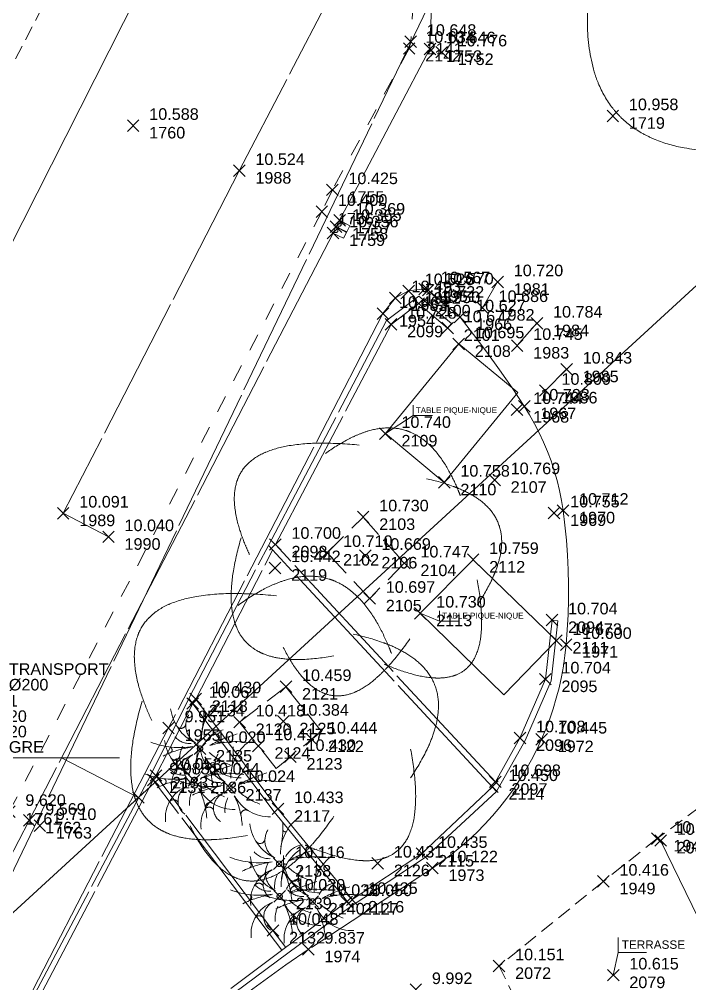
# Model space of a CAD drawing. Header units: metres. Extents: x 1223562 to 1223801, y 7191360 to 7191620.
# Drawn here: x 1223731.14 to 1223742.72, y 7191467.61 to 7191484.28 of the extents above; entities that cross this region are included whole.
import ezdxf

# ---------------------------------------------------------------- set-up
doc = ezdxf.new("R2010")
doc.units = ezdxf.units.M
doc.header["$PDMODE"] = 3
doc.header["$PDSIZE"] = 0.1
for name, pattern in [('LL_0822', [2.5, 2.5, 0]), ('LL_0826', [2.5, 2.5, 0]), ('LL_0829', [0.6, 0.3, -0.3]), ('ML_2577', [2.5, 2.5, 0]), ('NL_0901', [2.5, 2.5, 0]), ('RL_1103', [0.375, 0.25, -0.125]), ('RL_1110', [2.5, 2.5, 0]), ('SL_1146', [2.5, 2.5, 0]), ('Socle_Continu', [2.5, 2.5, 0]), ('TL_1182', [0.6, 0.4, -0.2]), ('YL_2901', [2.5, 2.5, 0])]:
    doc.linetypes.add(name, pattern=pattern)
for name, color, linetype, lineweight in [('BATIH_SCS', 201, 'Socle_Continu', 13), ('BATIM_SCI', 201, 'Socle_Continu', 13), ('CLOTU_SCS', 212, 'Socle_Continu', 13), ('JARDI_PSS', 82, 'Socle_Continu', 13), ('JARDI_SCS', 82, 'Socle_Continu', 13), ('MARQU_PSS', 7, 'Socle_Continu', 13), ('MOBUR_SCI', 251, 'Socle_Continu', 13), ('MOBUR_SCS', 251, 'Socle_Continu', 13), ('SIGTA_SCI', 7, 'Socle_Continu', 13), ('SIGTM_SCI', 1, 'Socle_Continu', 13), ('SIGTO_SCI', 255, 'Socle_Continu', 13), ('VOIRI_SCS', 7, 'Socle_Continu', 13)]:
    doc.layers.add(name, color=color, linetype=linetype, lineweight=lineweight)
for name, color, linetype, lineweight, true_color in [('BATIM_SCS', 7, 'Socle_Continu', 13, 0xdf7fff), ('EAUPL_SCS', 5, 'Socle_Continu', 13, 0x0000ff), ('EAUPL_SCT', 5, 'Socle_Continu', 13, 0x0000ff), ('EAUUS_SCI', 7, 'Socle_Continu', 13, 0x7f3f00), ('EAUUS_SCT', 7, 'Socle_Continu', 13, 0x7f3f00), ('SIGTS_PSS', 7, 'Socle_Continu', 13, 0x9966cc)]:
    doc.layers.add(name, color=color, linetype=linetype, lineweight=lineweight, true_color=true_color)
doc.styles.get("Standard").update_dxf_attribs({"font": 'arial.ttf'})
doc.styles.add('Style_1', font='WINGDNG2.TTF')
doc.linetypes.add('BL_0101', pattern='A,3,-0.2,0.2,-0.381,["ep",Standard,S=0.254,R=0,X=-0.2,Y=-0.1],-0.381,0.2,-0.2', length=4.562)
doc.linetypes.add('CL_0181', pattern='A,3,-0.15,0.4,-0.381,["eu",Standard,S=0.254,R=0,X=-0.2,Y=-0.1],-0.381,0.4,-0.15', length=4.862)
doc.linetypes.add('NL_0902', pattern='A,0,["U",Style_1,S=0.127,R=0,X=-0.105,Y=-0.085],1', length=1)

# ---------------------------------------------------------------- blocks, each defined once
blk = doc.blocks.new('YP_1521')
at = {"layer": 'SIGTO_SCI', "color": 7, "linetype": 'Socle_Continu'}
blk.add_point((0, 0), dxfattribs=at)
at = {"layer": 'SIGTA_SCI', "linetype": 'Socle_Continu'}
blk.add_attdef('ALT', (0.278, 0.099), '', height=0.2, dxfattribs=at)
at = {"layer": 'SIGTA_SCI', "linetype": 'Socle_Continu', "flags": 9}
blk.add_attdef('CALQUE_ALT', (1.69, -1.18), '', height=0.2, dxfattribs=at)
at = {"layer": 'SIGTM_SCI', "linetype": 'Socle_Continu'}
blk.add_attdef('MAT', (0.278, -0.223), '', height=0.2, dxfattribs=at)
at = {"layer": 'SIGTM_SCI', "linetype": 'Socle_Continu', "flags": 9}
blk.add_attdef('CALQUE_MAT', (1.69, -1.501), '', height=0.2, dxfattribs=at)
at = {"layer": 'SIGTO_SCI', "linetype": 'Socle_Continu', "flags": 9}
for tag, p in [('ID', (1.69, 0.105)), ('NATURE', (1.69, -0.216)), ('FAMILLE', (1.69, -0.538)), ('CALQUE', (1.69, -0.859)), ('PCRS', (1.69, -1.823))]:
    blk.add_attdef(tag, p, '', height=0.2, dxfattribs=at)
blk = doc.blocks.new('TP_1203')
at = {"layer": 'JARDI_SCS', "linetype": 'Socle_Continu'}
for points in [[(0.3171, 0.1998, 0.007667), (0.3097, 0.2185, 0.026874), (0.2793, 0.282, 0.047786), (0.2363, 0.3458, 0.023985), (0.2196, 0.3641, 0.040407), (0.1879, 0.391, 0.05708), (0.1498, 0.4122, 0.021505), (0.1343, 0.4178, 0.075257), (0.0789, 0.4262, 0.004647), (0.0754, 0.4262, 0.067031), (0.0113, 0.4161, 0.025669), (-0.025, 0.4032, 0.024468), (-0.0582, 0.3875, 0.036292), (-0.1329, 0.3405)], [(-0.0204, 0.3686, 0.026081), (-0.1467, 0.3752, 0.000498), (-0.1491, 0.3752, 0.000061), (-0.1493, 0.3752, 0.039737), (-0.2542, 0.3668, 0.05935), (-0.3324, 0.3448, 0.002412), (-0.3355, 0.3435, 0.092506), (-0.393, 0.3053, 0.000753), (-0.3933, 0.305, 0.098491), (-0.4244, 0.2585, 0.011844), (-0.4269, 0.2521, 0.083514), (-0.4371, 0.1912, 0.009601), (-0.437, 0.184, 0.062383), (-0.4234, 0.101, 0.027233), (-0.3998, 0.0339, 0.012932), (-0.386, 0.003)], [(0.3734, -0.1657, 0.034341), (0.42, -0.0853, 0.016386), (0.4306, -0.0619, 0.033024), (0.4472, -0.0128, 0.065516), (0.4552, 0.0476, 0.004498), (0.4551, 0.0518, 0.088708), (0.4437, 0.1085, 0.001985), (0.4432, 0.1097, 0.087204), (0.4129, 0.1572, 0.010127), (0.4065, 0.1639, 0.060799), (0.3628, 0.1981, 0.037701), (0.3113, 0.2242, 0.012492), (0.2934, 0.231, 0.034867), (0.2046, 0.2561)], [(-0.4141, 0.0593, 0.030688), (-0.4401, -0.0515, 0.042762), (-0.4476, -0.1391, 0.002681), (-0.4475, -0.1447, 0.068057), (-0.4366, -0.2203, 0.027564), (-0.4302, -0.2384, 0.0661), (-0.4071, -0.2783, 0.02929), (-0.3949, -0.292, 0.071575), (-0.3592, -0.3187, 0.024959), (-0.3395, -0.3281, 0.055555), (-0.2929, -0.3415, 0.042997), (-0.2266, -0.3473, 0.011964), (-0.2081, -0.3468, 0.03671), (-0.1048, -0.3345)], [(0.064, -0.3627, 0.004702), (0.0762, -0.3679, 0.029397), (0.1549, -0.3952, 0.053456), (0.231, -0.4084, 0.017025), (0.2434, -0.4088, 0.067312), (0.292, -0.4022, 0.029038), (0.3048, -0.3978, 0.085197), (0.3382, -0.3767, 0.008842), (0.3415, -0.3736, 0.097758), (0.3694, -0.3319, 0.000163), (0.3695, -0.3318, 0.072483), (0.3857, -0.2677, 0.026786), (0.3883, -0.2187, 0.018833), (0.387, -0.1842, 0.02958), (0.3734, -0.0814)], [(-0.2735, -0.3064, 0.039486), (-0.23, -0.3798, 0.04359), (-0.1978, -0.4182, 0.016585), (-0.1839, -0.4312, 0.081902), (-0.1391, -0.4591, 0.006579), (-0.1351, -0.4607, 0.089308), (-0.0921, -0.4684, 0.016983), (-0.0837, -0.4681, 0.078527), (-0.037, -0.4569, 0.013117), (-0.0296, -0.4536, 0.063228), (0.0271, -0.4171, 0.02257), (0.0606, -0.3865, 0.018838), (0.0864, -0.3587, 0.027877), (0.1484, -0.2782)]]:
    blk.add_lwpolyline(points, format="xyb", dxfattribs=at)
at = {"layer": 'JARDI_SCS', "linetype": 'Socle_Continu', "flags": 9}
for tag, p in [('ID', (0.8891, 0.2461)), ('NATURE', (0.8891, -0.0752)), ('FAMILLE', (0.8891, -0.3964)), ('CALQUE', (0.8891, -0.7177)), ('PCRS', (0.8891, -1.039))]:
    blk.add_attdef(tag, p, '', height=0.2, dxfattribs=at)
blk = doc.blocks.new('BP_0091')
at = {"layer": 'EAUPL_SCS', "linetype": 'Socle_Continu'}
h = blk.add_hatch(color=256, dxfattribs=at)
h.dxf.hatch_style = 1
h.paths.add_polyline_path([(0.094, 0), (0.906, 0, 0.388383)])
blk.add_line((0.906, 0), (0.094, 0), dxfattribs=at)
at = {"layer": 'EAUPL_SCS', "linetype": 'Socle_Continu', "flags": 128}
blk.add_lwpolyline([(0, 0), (0, 0.505), (1, 0.505), (1, 0)], close=True, dxfattribs=at)
at = {"layer": 'EAUPL_SCS', "linetype": 'Socle_Continu'}
blk.add_arc((0.5, -0.444), 0.602, 47.5494, 132.4506, dxfattribs=at)
at = {"layer": 'EAUPL_SCS', "linetype": 'Socle_Continu', "flags": 9}
for tag, p in [('ID', (1.448, 0.909)), ('NATURE', (1.448, 0.587)), ('FAMILLE', (1.448, 0.266)), ('CALQUE', (1.448, -0.055)), ('PCRS', (1.448, -0.377))]:
    blk.add_attdef(tag, p, '', height=0.2, dxfattribs=at)
blk = doc.blocks.new('TP_2779')
at = {"layer": 'JARDI_PSS', "linetype": 'Socle_Continu', "extrusion": (0, 0, -1), "flags": 128}
for points in [[(0.086, 0.103, 0.25131), (0.508, 0.689)], [(-0.025, 0.165, 0.247838), (-0.34, 0.797)], [(-0.064, 0.707, 0.064603), (-0.029, 0.294)], [(0.153, 0.089, 0.230233), (0.433, 0.205)], [(-0.113, 0.12, 0.255827), (-0.398, 0.325)], [(0.122, 0.036, 0.13192), (0.851, 0.112)], [(0.637, -0.128, 0.079746), (0.149, 0.028)], [(0.523, 0.029, 0.690122), (0.513, -0.072)], [(-0.172, 0.054, 0.115458), (-0.86, 0.103)], [(-0.083, -0.138, 0.100919), (-0.22, -0.653)], [(0.43, -0.381, 0.592918), (0.275, -0.382)], [(-0.198, -0.478, 0.662456), (-0.326, -0.398)]]:
    blk.add_lwpolyline(points, format="xyb", dxfattribs=at)
at = {"layer": 'JARDI_PSS', "linetype": 'Socle_Continu', "flags": 128}
for points in [[(-0.193, 0.587, 0.422349), (-0.073, 0.099)], [(0.065, 0.588, 0.596812), (0.127, 0.562)], [(-0.401, 0.391, 0.742335), (-0.245, 0.432)], [(0.643, 0.254, 0.050999), (0.167, 0.058)], [(0.509, 0.211, 0.61769), (0.536, 0.12)], [(-0.122, -0.101, 0.339495), (-0.491, -0.719)], [(-0.122, -0.106, 0.565905), (-0.157, -0.586)], [(0.091, -0.146, 0.285538), (0.709, -0.502)], [(0.158, -0.066, 0.093629), (0.527, -0.284)], [(-0.028, -0.173, 0.132446), (-0.077, -0.435)]]:
    blk.add_lwpolyline(points, format="xyb", dxfattribs=at)
at = {"layer": 'JARDI_PSS', "linetype": 'Socle_Continu'}
blk.add_circle((0, 0), 0.0469, dxfattribs=at)
at = {"layer": 'JARDI_PSS', "linetype": 'Socle_Continu', "flags": 9}
for tag, p in [('ID', (1.31, 0.499)), ('NATURE', (1.31, 0.178)), ('FAMILLE', (1.31, -0.143)), ('CALQUE', (1.31, -0.465)), ('PCRS', (1.31, -0.786))]:
    blk.add_attdef(tag, p, '', height=0.2, dxfattribs=at)
blk = doc.blocks.new('*U65')
at = {"layer": 'BATIM_SCI', "linetype": 'Socle_Continu'}
blk.add_line((0.114, 0.54), (0, 0), dxfattribs=at)
at = {"layer": 'BATIM_SCI', "linetype": 'Socle_Continu', "flags": 128}
blk.add_lwpolyline([(0.787, 0.54), (0.114, 0.54), (0.114, 0.897)], dxfattribs=at)
at = {"layer": 'BATIM_SCI', "linetype": 'Socle_Continu'}
blk.add_point((0, 0), dxfattribs=at)
blk.add_attdef('TXT', (0.203, 0.627), '', height=0.2, dxfattribs=at)
at = {"layer": 'BATIM_SCI', "linetype": 'Socle_Continu', "flags": 9}
for tag, p in [('ID', (1.967, 0.144)), ('NATURE', (1.967, -0.177)), ('FAMILLE', (1.967, -0.499)), ('CALQUE', (1.967, -0.82)), ('PCRS', (1.967, -1.141))]:
    blk.add_attdef(tag, p, '', height=0.2, dxfattribs=at)
blk = doc.blocks.new('*U66')
at = {"layer": 'MOBUR_SCI', "linetype": 'Socle_Continu'}
blk.add_line((0.673, -0.268), (0, 0), dxfattribs=at)
at = {"layer": 'MOBUR_SCI', "linetype": 'Socle_Continu', "flags": 128}
blk.add_lwpolyline([(1.346, -0.268), (0.673, -0.268), (0.673, 0.089)], dxfattribs=at)
at = {"layer": 'MOBUR_SCI', "linetype": 'Socle_Continu'}
blk.add_point((0, 0), dxfattribs=at)
blk.add_attdef('TXT', (0.761, -0.181), '', height=0.2, dxfattribs=at)
at = {"layer": 'MOBUR_SCI', "linetype": 'Socle_Continu', "flags": 9}
for tag, p in [('ID', (2.243, 0.041)), ('NATURE', (2.243, -0.28)), ('FAMILLE', (2.243, -0.602)), ('CALQUE', (2.243, -0.923)), ('PCRS', (2.243, -1.244))]:
    blk.add_attdef(tag, p, '', height=0.2, dxfattribs=at)
blk = doc.blocks.new('*U67')
at = {"layer": 'MOBUR_SCI', "linetype": 'Socle_Continu'}
blk.add_line((0.96, 0.621), (0, 0), dxfattribs=at)
at = {"layer": 'MOBUR_SCI', "linetype": 'Socle_Continu', "flags": 128}
blk.add_lwpolyline([(1.633, 0.621), (0.96, 0.621), (0.96, 0.978)], dxfattribs=at)
at = {"layer": 'MOBUR_SCI', "linetype": 'Socle_Continu'}
blk.add_point((0, 0), dxfattribs=at)
blk.add_attdef('TXT', (1.049, 0.709), '', height=0.2, dxfattribs=at)
at = {"layer": 'MOBUR_SCI', "linetype": 'Socle_Continu', "flags": 9}
for tag, p in [('ID', (2.243, 0.041)), ('NATURE', (2.243, -0.28)), ('FAMILLE', (2.243, -0.602)), ('CALQUE', (2.243, -0.923)), ('PCRS', (2.243, -1.244))]:
    blk.add_attdef(tag, p, '', height=0.2, dxfattribs=at)
blk = doc.blocks.new('*U103')
at = {"layer": 'EAUUS_SCI', "linetype": 'Socle_Continu'}
blk.add_line((-1.326, 0.686), (0, 0), dxfattribs=at)
at = {"layer": 'EAUUS_SCI', "linetype": 'Socle_Continu', "flags": 128}
blk.add_lwpolyline([(-0.326, 0.686), (-2.326, 0.686), (-2.326, 2.324)], dxfattribs=at)
at = {"layer": 'EAUUS_SCI', "linetype": 'Socle_Continu'}
blk.add_point((0, 0), dxfattribs=at)
for tag, p in [('TYPE', (-2.237, 2.119)), ('DIAM', (-2.237, 1.849)), ('NBR', (-2.237, 1.57)), ('LARG', (-2.237, 1.305)), ('HAUT', (-2.237, 1.039)), ('MATER', (-2.237, 0.773))]:
    blk.add_attdef(tag, p, '', height=0.2, dxfattribs=at)
at = {"layer": 'EAUUS_SCI', "linetype": 'Socle_Continu', "flags": 9}
for tag, p in [('ID', (2.47, 1.418)), ('NATURE', (2.47, 1.097)), ('FAMILLE', (2.47, 0.776)), ('CALQUE', (2.47, 0.454))]:
    blk.add_attdef(tag, p, '', height=0.2, dxfattribs=at)

msp = doc.modelspace()

# ---------------------------------------------------------------- hatches: boundary and pattern name
at = {"layer": 'BATIH_SCS', "linetype": 'Socle_Continu'}
h = msp.add_hatch(dxfattribs=at)
h.set_pattern_fill('RL_1107', color=256, angle=324, pattern_type=2)
h.set_pattern_definition([(9, (0, 0), (-0.03910861626, 0.246922085149), [])])
h.paths.add_polyline_path([(1223734.774, 7191458.11), (1223737.57, 7191460.468), (1223738.179, 7191460.991), (1223741.047, 7191463.032), (1223741.806, 7191463.43), (1223744.902, 7191465.188), (1223746.432, 7191466.015), (1223746.502, 7191466.045), (1223747.824, 7191466.636), (1223750.884, 7191468.054), (1223748.434, 7191474.756), (1223748.165, 7191475.484), (1223748.281, 7191475.526), (1223751.777, 7191476.792), (1223754.931, 7191477.924), (1223754.885, 7191478.05), (1223760.818, 7191480.183), (1223761.947, 7191480.614), (1223764.032, 7191481.369), (1223764.066, 7191481.273), (1223765.561, 7191481.815), (1223769.056, 7191483.061), (1223773.425, 7191484.644), (1223774.643, 7191485.075), (1223778.453, 7191486.464), (1223777.426, 7191489.283), (1223773.629, 7191487.899), (1223772.414, 7191487.469), (1223768.034, 7191485.881), (1223767.366, 7191485.639), (1223767.322, 7191485.761), (1223766.466, 7191485.451), (1223766.504, 7191485.348), (1223765.864, 7191485.116), (1223765.83, 7191485.21), (1223764.999, 7191484.909), (1223760.9, 7191483.426), (1223759.774, 7191482.996), (1223753.801, 7191480.848), (1223751.033, 7191479.829), (1223751.071, 7191479.726), (1223750.957, 7191479.685), (1223750.9, 7191479.842), (1223750.782, 7191479.8), (1223749.847, 7191479.464), (1223749.904, 7191479.304), (1223749.94, 7191479.205), (1223749.904, 7191479.304), (1223747.263, 7191478.348), (1223744.312, 7191477.287), (1223744.471, 7191476.835), (1223745.617, 7191473.722), (1223747.119, 7191469.616), (1223746.581, 7191469.366), (1223745.31, 7191468.798), (1223745.135, 7191468.725), (1223743.448, 7191467.812), (1223740.344, 7191466.049), (1223740.343, 7191466.05), (1223739.497, 7191465.606), (1223739.411, 7191465.55), (1223736.329, 7191463.357), (1223735.626, 7191462.753), (1223732.761, 7191460.337), (1223732.069, 7191459.667), (1223729.39, 7191457.078), (1223728.664, 7191456.399), (1223727.217, 7191454.748), (1223726.804, 7191454.242), (1223725.113, 7191451.913), (1223725.062, 7191451.944), (1223724.339, 7191450.834, 0.014624), (1223723.451, 7191449.516, 0.01629), (1223722.554, 7191447.99), (1223721.85, 7191446.726), (1223721.08, 7191445.259), (1223720.409, 7191443.969), (1223719.859, 7191442.869), (1223719.239, 7191441.685), (1223719.239, 7191441.686), (1223718.761, 7191440.858), (1223717.859, 7191439.088), (1223716.812, 7191437.09), (1223715.887, 7191435.293), (1223715.675, 7191434.911), (1223714.504, 7191432.68), (1223714.106, 7191431.934), (1223716.64, 7191430.518), (1223717.15, 7191430.233), (1223717.12, 7191430.179), (1223721.513, 7191427.684), (1223722.195, 7191427.297), (1223722.452, 7191427.162), (1223722.733, 7191427.005), (1223727.812, 7191424.096), (1223727.846, 7191424.157), (1223728.029, 7191424.052), (1223728.048, 7191424.087), (1223728.9, 7191423.572), (1223729.743, 7191423.046), (1223729.905, 7191422.946), (1223729.889, 7191422.92), (1223732.78, 7191421.284), (1223735.413, 7191419.743), (1223736.903, 7191422.347), (1223718.126, 7191433.125), (1223718.316, 7191433.487), (1223718.534, 7191433.88), (1223719.474, 7191435.707), (1223720.524, 7191437.711), (1223721.398, 7191439.426), (1223721.877, 7191440.256), (1223722.53, 7191441.502), (1223723.081, 7191442.606), (1223723.739, 7191443.87), (1223724.489, 7191445.3), (1223725.182, 7191446.543, -0.016433), (1223725.986, 7191447.913, -0.015305), (1223726.815, 7191449.138), (1223726.886, 7191449.248), (1223729.181, 7191452.411), (1223729.507, 7191452.81), (1223730.823, 7191454.31), (1223731.457, 7191454.905), (1223734.155, 7191457.51)])
h.paths.add_polyline_path([(1223732.43, 7191459.9), (1223732.516, 7191459.984), (1223732.531, 7191459.882)], flags=16)
h.paths.add_polyline_path([(1223729.131, 7191456.718), (1223729.145, 7191456.613), (1223729.04, 7191456.633)], flags=16)
h.paths.add_polyline_path([(1223735.986, 7191462.956), (1223736.074, 7191463.032), (1223736.082, 7191462.934)], flags=16)
h.paths.add_polyline_path([(1223724.888, 7191451.282), (1223724.93, 7191451.187), (1223724.826, 7191451.185)], flags=16)
h.paths.add_polyline_path([(1223739.918, 7191465.73), (1223740.027, 7191465.787), (1223740.013, 7191465.682)], flags=16)
h.paths.add_polyline_path([(1223745.901, 7191468.968), (1223746.06, 7191469.039), (1223746.016, 7191468.925)], flags=16)
h.paths.add_polyline_path([(1223719.668, 7191442.319), (1223719.706, 7191442.206), (1223719.592, 7191442.173)], flags=16)
h.paths.add_polyline_path([(1223716.525, 7191436.243), (1223716.585, 7191436.07), (1223716.409, 7191436.019)], flags=16)
h.paths.add_polyline_path([(1223750.285, 7191479.53), (1223750.402, 7191479.572), (1223750.373, 7191479.47)], flags=16)
h.paths.add_polyline_path([(1223752.865, 7191480.362), (1223753.083, 7191480.442), (1223753.02, 7191480.277)], flags=16)
h.paths.add_polyline_path([(1223721.939, 7191427.64), (1223721.939, 7191427.541), (1223721.854, 7191427.589)], flags=16)
h.paths.add_polyline_path([(1223729.413, 7191423.456), (1223729.42, 7191423.35), (1223729.314, 7191423.415)], flags=16)
h.paths.add_polyline_path([(1223760.298, 7191483.104), (1223760.438, 7191483.158), (1223760.399, 7191483.05)], flags=16)
h.paths.add_polyline_path([(1223771.667, 7191487.085), (1223771.841, 7191487.148), (1223771.79, 7191487.017)], flags=16)
h.paths.add_polyline_path([(1223774.047, 7191487.978), (1223774.16, 7191488.019), (1223774.127, 7191487.934)], flags=16)

# ---------------------------------------------------------------- linework, layer by layer
at = {"layer": 'BATIM_SCS', "linetype": 'RL_1103'}
msp.add_polyline3d([(1223731.553, 7191488.274, 10.646), (1223733.09, 7191487.475, 10.784), (1223728.488, 7191478.602, 10.134), (1223726.948, 7191479.401, 9.96), (1223726.877, 7191479.447, 10.087)], close=True, dxfattribs=at)
for points in [[(1223745.135, 7191468.725, 10.689), (1223744.43, 7191470.142, 10.71), (1223744.7, 7191470.277, 10.737), (1223744.311, 7191471.068, 10.743), (1223743.98, 7191470.933, 10.707), (1223743.791, 7191471.339, 10.709), (1223742.162, 7191470.12, 10.544), (1223741.232, 7191469.38, 10.416), (1223739.429, 7191467.918, 10.151)], [(1223739.429, 7191467.918, 10.151), (1223740.037, 7191466.682, 10.108), (1223740.348, 7191466.04, 10.098)]]:
    msp.add_polyline3d(points, dxfattribs=at)
at = {"layer": 'BATIM_SCS', "linetype": 'RL_1110'}
msp.add_polyline3d([(1223742.22, 7191470.086, 10.762), (1223743.348, 7191467.759, 10.771)], dxfattribs=at)
at = {"layer": 'CLOTU_SCS', "linetype": 'SL_1146'}
for points in [[(1223740.344, 7191473.895, 10.704), (1223740.443, 7191473.884, 10.668), (1223740.327, 7191472.848, 10.619), (1223739.879, 7191471.812, 10.629), (1223739.385, 7191470.931, 10.445), (1223735.444, 7191475.185, 10.658), (1223737.485, 7191479.071, 10.587), (1223738.043, 7191479.494, 10.631), (1223738.605, 7191479.018, 10.658), (1223738.541, 7191478.942, 10.677)], [(1223740.344, 7191473.895, 10.704), (1223740.229, 7191472.874, 10.704), (1223739.79, 7191471.857, 10.708), (1223739.365, 7191471.1, 10.698), (1223735.565, 7191475.201, 10.7), (1223737.563, 7191479.005, 10.728), (1223738.04, 7191479.366, 10.722), (1223738.541, 7191478.942, 10.677)], [(1223734.071, 7191472.543, 10.346), (1223735.444, 7191475.185, 10.658)], [(1223734.188, 7191472.531, 10.43), (1223735.517, 7191475.106, 10.627)], [(1223735.675, 7191468.189, 9.929), (1223735.455, 7191468.48, 10.044), (1223733.402, 7191471.201, 10.026), (1223734.071, 7191472.543, 10.346)], [(1223739.385, 7191470.931, 10.445), (1223738.151, 7191469.792, 10.346), (1223736.873, 7191468.95, 10.099), (1223735.542, 7191470.58, 10.371), (1223734.071, 7191472.543, 10.346)], [(1223739.315, 7191471.015, 10.45), (1223738.097, 7191469.86, 10.435), (1223736.891, 7191469.065, 10.425), (1223735.61, 7191470.633, 10.433), (1223734.188, 7191472.531, 10.43)], [(1223735.743, 7191468.24, 9.928), (1223735.523, 7191468.531, 10.048), (1223733.502, 7191471.209, 10.053), (1223734.137, 7191472.454, 10.061)], [(1223736.873, 7191468.95, 10.099), (1223734.044, 7191466.846, 9.947), (1223732.016, 7191465.186, 9.803), (1223731.17, 7191466.992, 9.939), (1223733.402, 7191471.201, 10.026)], [(1223736.795, 7191469.027, 10.05), (1223733.983, 7191466.925, 9.963), (1223732.052, 7191465.344, 9.967), (1223731.282, 7191466.989, 9.965), (1223733.455, 7191471.13, 9.985)]]:
    msp.add_polyline3d(points, dxfattribs=at)
at = {"layer": 'EAUPL_SCT', "linetype": 'BL_0101'}
msp.add_polyline3d([(1223737.662, 7191493.566, 9.1), (1223707.578, 7191434.086, 2.45)], dxfattribs=at)
at = {"layer": 'EAUUS_SCT', "linetype": 'CL_0181'}
msp.add_polyline3d([(1223743.334, 7191480.133, 8.54), (1223723.06, 7191461.526, 7.53)], dxfattribs=at)
at = {"layer": 'JARDI_SCS', "linetype": 'TL_1182'}
for points in [[(1223736.457, 7191475.06, 10.71), (1223737.081, 7191475.675, 10.73), (1223737.792, 7191474.878, 10.747), (1223737.194, 7191474.268, 10.697)], [(1223735.579, 7191471.333, 10.427), (1223734.946, 7191472.131, 10.418), (1223735.747, 7191472.743, 10.459), (1223736.361, 7191471.969, 10.466), (1223735.825, 7191471.534, 10.43)]]:
    msp.add_polyline3d(points, close=True, dxfattribs=at)
at = {"layer": 'MARQU_PSS', "linetype": 'ML_2577'}
msp.add_polyline3d([(1223736.961, 7191485.545, 10.779), (1223734.941, 7191481.66, 10.524), (1223731.899, 7191475.741, 10.091), (1223732.681, 7191475.333, 10.04)], dxfattribs=at)
at = {"layer": 'MOBUR_SCS', "linetype": 'NL_0902'}
for points in [[(1223739.405, 7191479.738, 10.72), (1223739.143, 7191479.292, 10.686)], [(1223739.742, 7191478.637, 10.745), (1223740.084, 7191479.023, 10.784)], [(1223740.596, 7191478.228, 10.843), (1223740.23, 7191477.862, 10.809)]]:
    msp.add_polyline3d(points, dxfattribs=at)
at = {"layer": 'MOBUR_SCS', "linetype": 'NL_0901'}
for points in [[(1223737.465, 7191477.118, 10.74), (1223738.733, 7191478.666, 10.695), (1223739.756, 7191477.828, 10.742), (1223738.483, 7191476.274, 10.758)], [(1223738.066, 7191474.012, 10.73), (1223738.982, 7191474.939, 10.759), (1223740.419, 7191473.54, 10.673), (1223739.511, 7191472.606, 10.712)]]:
    msp.add_polyline3d(points, close=True, dxfattribs=at)
at = {"layer": 'SIGTS_PSS', "linetype": 'YL_2901'}
msp.add_polyline3d([(1223754.624, 7191615.542, 13.233), (1223774.768, 7191564.41, 13.107), (1223759.899, 7191516.921, 12.089), (1223739.481, 7191487.157, 10.877), (1223712.27, 7191430.488, 6.902), (1223666.985, 7191365.329, 3.888), (1223604.313, 7191397.356, 4.87), (1223562.746, 7191366.34, 4.088)], dxfattribs=at)
at = {"layer": 'VOIRI_SCS', "linetype": 'LL_0822'}
for points in [[(1223738.867, 7191486.237, 10.795), (1223738.281, 7191485.084, 10.731), (1223738.236, 7191483.763, 10.646), (1223736.674, 7191480.803, 10.369)], [(1223736.561, 7191480.583, 10.356), (1223731.311, 7191470.433, 9.569), (1223726.333, 7191460.849, 8.858), (1223724.597, 7191457.518, 8.602), (1223724.077, 7191456.532, 8.534), (1223722.338, 7191453.222, 8.257), (1223721.842, 7191452.246, 8.21)], [(1223738.204, 7191479.596, 10.57), (1223738.756, 7191479.131, 10.627)], [(1223738.756, 7191479.131, 10.627), (1223738.989, 7191478.831, 10.646), (1223739.217, 7191478.527, 10.665), (1223739.439, 7191478.219, 10.685), (1223739.654, 7191477.906, 10.704), (1223739.864, 7191477.59, 10.723), (1223739.957, 7191477.44, 10.722), (1223740.044, 7191477.287, 10.721), (1223740.125, 7191477.13, 10.72), (1223740.199, 7191476.971, 10.719), (1223740.267, 7191476.809, 10.718), (1223740.328, 7191476.644, 10.717), (1223740.383, 7191476.476, 10.716), (1223740.431, 7191476.307, 10.715), (1223740.472, 7191476.136, 10.714), (1223740.507, 7191475.963, 10.713), (1223740.534, 7191475.789, 10.712), (1223740.566, 7191475.533, 10.7), (1223740.592, 7191475.276, 10.687), (1223740.611, 7191475.019, 10.675), (1223740.623, 7191474.761, 10.662), (1223740.629, 7191474.502, 10.65), (1223740.628, 7191474.244, 10.637), (1223740.621, 7191473.986, 10.625), (1223740.608, 7191473.728, 10.612), (1223740.588, 7191473.471, 10.6), (1223740.567, 7191473.283, 10.583), (1223740.54, 7191473.097, 10.566), (1223740.506, 7191472.912, 10.548), (1223740.465, 7191472.727, 10.531), (1223740.418, 7191472.545, 10.514), (1223740.364, 7191472.364, 10.497), (1223740.304, 7191472.186, 10.479), (1223740.237, 7191472.01, 10.462), (1223740.164, 7191471.836, 10.445), (1223740.081, 7191471.657, 10.423), (1223739.991, 7191471.482, 10.402), (1223739.894, 7191471.31, 10.38), (1223739.791, 7191471.142, 10.359), (1223739.682, 7191470.978, 10.337), (1223739.566, 7191470.818, 10.316), (1223739.444, 7191470.663, 10.294), (1223739.317, 7191470.512, 10.273), (1223739.183, 7191470.367, 10.251), (1223739.045, 7191470.227, 10.23), (1223738.901, 7191470.092, 10.208), (1223738.752, 7191469.963, 10.187), (1223738.598, 7191469.839, 10.165), (1223738.44, 7191469.722, 10.144), (1223738.277, 7191469.61, 10.122), (1223736.134, 7191468.205, 9.837)], [(1223736.134, 7191468.205, 9.837), (1223735.748, 7191467.938, 9.801), (1223735.366, 7191467.664, 9.765), (1223734.988, 7191467.385, 9.729), (1223734.615, 7191467.099, 9.693), (1223734.247, 7191466.808, 9.657), (1223733.883, 7191466.511, 9.621), (1223733.524, 7191466.207, 9.585), (1223733.111, 7191465.856, 9.544), (1223732.695, 7191465.508, 9.503), (1223732.275, 7191465.165, 9.461), (1223731.853, 7191464.825, 9.42), (1223731.508, 7191464.545, 9.388), (1223731.167, 7191464.26, 9.356), (1223730.832, 7191463.97, 9.323), (1223730.501, 7191463.675, 9.291), (1223730.174, 7191463.374, 9.259), (1223728.988, 7191462.263, 9.148)]]:
    msp.add_polyline3d(points, dxfattribs=at)
at = {"layer": 'VOIRI_SCS', "linetype": 'LL_0829'}
msp.add_polyline3d([(1223738.65, 7191485.834, 10.772), (1223738.491, 7191485.922, 10.771), (1223738.456, 7191485.844, 10.763), (1223738.33, 7191485.88, 10.783), (1223738.015, 7191485.306, 10.739), (1223737.97, 7191485.179, 10.739), (1223737.941, 7191484.692, 10.708), (1223737.947, 7191484.577, 10.699), (1223737.904, 7191483.891, 10.648), (1223737.877, 7191483.771, 10.634), (1223736.549, 7191481.329, 10.425), (1223736.368, 7191480.954, 10.4), (1223730.967, 7191470.585, 9.62), (1223726.034, 7191461.102, 8.927), (1223724.241, 7191457.666, 8.664), (1223721.342, 7191452.082, 8.228), (1223716.619, 7191442.95, 7.587), (1223712.505, 7191434.939, 7.064), (1223712.806, 7191434.767, 7.008)], dxfattribs=at)
at = {"layer": 'VOIRI_SCS', "linetype": 'LL_0826'}
msp.add_polyline3d([(1223738.204, 7191479.596, 10.57), (1223738.145, 7191479.616, 10.567), (1223737.867, 7191479.583, 10.526), (1223737.639, 7191479.461, 10.493), (1223737.423, 7191479.191, 10.469), (1223733.719, 7191472.031, 9.951), (1223730.017, 7191464.888, 9.406), (1223729.077, 7191463.112, 9.224), (1223728.778, 7191462.508, 9.176)], dxfattribs=at)

# ---------------------------------------------------------------- block references
at = {"layer": 'BATIM_SCI', "linetype": 'Socle_Continu'}
ref = msp.add_blockref('*U65', (1223741.402, 7191467.759, 10.615), dxfattribs=dict(at, xscale=0.7265672, yscale=0.7265672, zscale=0.7265672))
ref.add_attrib('TXT', 'TERRASSE', (1223741.549, 7191468.215), dxfattribs={"linetype": 'Socle_Continu', "height": 0.1453})
at = {"layer": 'EAUPL_SCS', "linetype": 'Socle_Continu', "yscale": 0.4038}
for p, xscale, rotation in [((1223736.613, 7191480.693, 10.365), 0.1226713152969555, 244.4888025770956), ((1223736.674, 7191480.803, 10.369), 0.1255328651856556, 241.2556734133121)]:
    msp.add_blockref('BP_0091', p, dxfattribs=dict(at, xscale=xscale, rotation=rotation))
at = {"layer": 'EAUUS_SCI', "linetype": 'Socle_Continu'}
msp.add_blockref('*U103', (1223733.197, 7191470.83), dxfattribs=at).add_auto_attribs({'TYPE': 'TRANSPORT', 'DIAM': 'Ø200', 'NBR': '1', 'LARG': '20', 'HAUT': '20', 'MATER': 'GRE'})
at = {"layer": 'JARDI_PSS', "linetype": 'Socle_Continu'}
for p in [(1223734.263, 7191471.673, 10.02), (1223734.159, 7191471.126, 10.044), (1223734.772, 7191470.999, 10.024), (1223735.63, 7191469.684, 10.116), (1223735.639, 7191469.122, 10.02), (1223736.209, 7191469.031, 10.038)]:
    msp.add_blockref('TP_2779', p, dxfattribs=at)
at = {"layer": 'JARDI_SCS', "linetype": 'Socle_Continu'}
for p, xscale, yscale in [((1223745.797, 7191485.749, 11.407), 10.81662887310342, 10.81662887310342), ((1223737.118, 7191475.01, 10.669), 5.177338533174862, 5.177338533174862), ((1223735.702, 7191472.144, 10.384), 5.888890182943434, 5.888890182943434)]:
    msp.add_blockref('TP_1203', p, dxfattribs=dict(at, xscale=xscale, yscale=yscale))
at = {"layer": 'MOBUR_SCI', "linetype": 'Socle_Continu'}
ref = msp.add_blockref('*U67', (1223737.465, 7191477.118, 10.74), dxfattribs=dict(at, xscale=0.5, yscale=0.5, zscale=0.5))
ref.add_attrib('TXT', 'TABLE PIQUE-NIQUE', (1223737.99, 7191477.472), dxfattribs={"linetype": 'Socle_Continu', "height": 0.1})
ref = msp.add_blockref('*U66', (1223738.066, 7191474.012, 10.73), dxfattribs=dict(at, xscale=0.5, yscale=0.5, zscale=0.5))
ref.add_attrib('TXT', 'TABLE PIQUE-NIQUE', (1223738.447, 7191473.922), dxfattribs={"linetype": 'Socle_Continu', "height": 0.1})
at = {"layer": 'SIGTO_SCI', "linetype": 'Socle_Continu'}
for p, values in [((1223737.904, 7191483.891, 10.648), {'ALT': '10.648', 'MAT': '2141'}), ((1223737.877, 7191483.771, 10.634), {'ALT': '10.634', 'MAT': '2142'}), ((1223738.236, 7191483.763, 10.646), {'ALT': '10.646', 'MAT': '1753'}), ((1223738.436, 7191483.709, 10.776), {'ALT': '10.776', 'MAT': '1752'}), ((1223741.395, 7191482.607, 10.958), {'ALT': '10.958', 'MAT': '1719'}), ((1223733.108, 7191482.44, 10.588), {'ALT': '10.588', 'MAT': '1760'}), ((1223734.941, 7191481.66, 10.524), {'ALT': '10.524', 'MAT': '1988'}), ((1223736.549, 7191481.329, 10.425), {'ALT': '10.425', 'MAT': '1755'}), ((1223736.368, 7191480.954, 10.4), {'ALT': '10.400', 'MAT': '1756'}), ((1223736.613, 7191480.693, 10.365), {'ALT': '10.365', 'MAT': '1758'}), ((1223736.674, 7191480.803, 10.369), {'ALT': '10.369', 'MAT': '1757'}), ((1223736.561, 7191480.583, 10.356), {'ALT': '10.356', 'MAT': '1759'}), ((1223739.405, 7191479.738, 10.72), {'ALT': '10.720', 'MAT': '1981'}), ((1223737.867, 7191479.583, 10.526), {'ALT': '10.526', 'MAT': '1952'}), ((1223738.145, 7191479.616, 10.567), {'ALT': '10.567', 'MAT': '1951'}), ((1223738.204, 7191479.596, 10.57), {'ALT': '10.570', 'MAT': '1950'}), ((1223737.639, 7191479.461, 10.493), {'ALT': '10.493', 'MAT': '1953'}), ((1223738.04, 7191479.366, 10.722), {'ALT': '10.722', 'MAT': '2100'}), ((1223737.423, 7191479.191, 10.469), {'ALT': '10.469', 'MAT': '1954'}), ((1223739.143, 7191479.292, 10.686), {'ALT': '10.686', 'MAT': '1982'}), ((1223738.756, 7191479.131, 10.627), {'ALT': '10.627', 'MAT': '1966'}), ((1223740.084, 7191479.023, 10.784), {'ALT': '10.784', 'MAT': '1984'}), ((1223737.563, 7191479.005, 10.728), {'ALT': '10.728', 'MAT': '2099'}), ((1223738.541, 7191478.942, 10.677), {'ALT': '10.677', 'MAT': '2101'}), ((1223738.733, 7191478.666, 10.695), {'ALT': '10.695', 'MAT': '2108'}), ((1223739.742, 7191478.637, 10.745), {'ALT': '10.745', 'MAT': '1983'}), ((1223740.596, 7191478.228, 10.843), {'ALT': '10.843', 'MAT': '1985'}), ((1223740.23, 7191477.862, 10.809), {'ALT': '10.809', 'MAT': '1986'}), ((1223739.741, 7191477.53, 10.744), {'ALT': '10.744', 'MAT': '1968'}), ((1223739.864, 7191477.59, 10.723), {'ALT': '10.723', 'MAT': '1967'}), ((1223737.465, 7191477.118, 10.74), {'ALT': '10.740', 'MAT': '2109'}), ((1223738.483, 7191476.274, 10.758), {'ALT': '10.758', 'MAT': '2110'}), ((1223739.352, 7191476.317, 10.769), {'ALT': '10.769', 'MAT': '2107'}), ((1223731.899, 7191475.741, 10.091), {'ALT': '10.091', 'MAT': '1989'}), ((1223740.38, 7191475.744, 10.755), {'ALT': '10.755', 'MAT': '1969'}), ((1223740.534, 7191475.789, 10.712), {'ALT': '10.712', 'MAT': '1970'}), ((1223737.081, 7191475.675, 10.73), {'ALT': '10.730', 'MAT': '2103'}), ((1223732.681, 7191475.333, 10.04), {'ALT': '10.040', 'MAT': '1990'}), ((1223735.565, 7191475.201, 10.7), {'ALT': '10.700', 'MAT': '2098'}), ((1223736.457, 7191475.06, 10.71), {'ALT': '10.710', 'MAT': '2102'}), ((1223737.118, 7191475.01, 10.669), {'ALT': '10.669', 'MAT': '2106'}), ((1223737.792, 7191474.878, 10.747), {'ALT': '10.747', 'MAT': '2104'}), ((1223738.982, 7191474.939, 10.759), {'ALT': '10.759', 'MAT': '2112'}), ((1223735.56, 7191474.797, 10.442), {'ALT': '10.442', 'MAT': '2119'}), ((1223737.194, 7191474.268, 10.697), {'ALT': '10.697', 'MAT': '2105'}), ((1223738.066, 7191474.012, 10.73), {'ALT': '10.730', 'MAT': '2113'}), ((1223740.344, 7191473.895, 10.704), {'ALT': '10.704', 'MAT': '2094'}), ((1223740.419, 7191473.54, 10.673), {'ALT': '10.673', 'MAT': '2111'}), ((1223740.588, 7191473.471, 10.6), {'ALT': '10.600', 'MAT': '1971'}), ((1223740.229, 7191472.874, 10.704), {'ALT': '10.704', 'MAT': '2095'}), ((1223735.747, 7191472.743, 10.459), {'ALT': '10.459', 'MAT': '2121'}), ((1223734.188, 7191472.531, 10.43), {'ALT': '10.430', 'MAT': '2118'}), ((1223734.137, 7191472.454, 10.061), {'ALT': '10.061', 'MAT': '2134'}), ((1223733.719, 7191472.031, 9.951), {'ALT': '9.951', 'MAT': '1955'}), ((1223734.946, 7191472.131, 10.418), {'ALT': '10.418', 'MAT': '2120'}), ((1223735.702, 7191472.144, 10.384), {'ALT': '10.384', 'MAT': '2125'}), ((1223739.79, 7191471.857, 10.708), {'ALT': '10.708', 'MAT': '2096'}), ((1223735.271, 7191471.721, 10.417), {'ALT': '10.417', 'MAT': '2124'}), ((1223736.194, 7191471.836, 10.444), {'ALT': '10.444', 'MAT': '2122'}), ((1223740.164, 7191471.836, 10.445), {'ALT': '10.445', 'MAT': '1972'}), ((1223734.263, 7191471.673, 10.02), {'ALT': '10.020', 'MAT': '2135'}), ((1223735.825, 7191471.534, 10.43), {'ALT': '10.430', 'MAT': '2123'}), ((1223733.502, 7191471.209, 10.053), {'ALT': '10.053', 'MAT': '2133'}), ((1223733.455, 7191471.13, 9.985), {'ALT': '9.985', 'MAT': '2131'}), ((1223734.159, 7191471.126, 10.044), {'ALT': '10.044', 'MAT': '2136'}), ((1223739.315, 7191471.015, 10.45), {'ALT': '10.450', 'MAT': '2114'}), ((1223739.365, 7191471.1, 10.698), {'ALT': '10.698', 'MAT': '2097'}), ((1223734.772, 7191470.999, 10.024), {'ALT': '10.024', 'MAT': '2137'}), ((1223730.967, 7191470.585, 9.62), {'ALT': '9.620', 'MAT': '1761'}), ((1223735.61, 7191470.633, 10.433), {'ALT': '10.433', 'MAT': '2117'}), ((1223731.311, 7191470.433, 9.569), {'ALT': '9.569', 'MAT': '1762'}), ((1223731.496, 7191470.342, 9.71), {'ALT': '9.710', 'MAT': '1763'}), ((1223742.162, 7191470.12, 10.544), {'ALT': '10.544', 'MAT': '1948'}), ((1223742.22, 7191470.086, 10.762), {'ALT': '10.762', 'MAT': '2081'}), ((1223738.097, 7191469.86, 10.435), {'ALT': '10.435', 'MAT': '2115'}), ((1223735.63, 7191469.684, 10.116), {'ALT': '10.116', 'MAT': '2138'}), ((1223737.334, 7191469.693, 10.431), {'ALT': '10.431', 'MAT': '2126'}), ((1223738.277, 7191469.61, 10.122), {'ALT': '10.122', 'MAT': '1973'}), ((1223741.232, 7191469.38, 10.416), {'ALT': '10.416', 'MAT': '1949'}), ((1223735.639, 7191469.122, 10.02), {'ALT': '10.020', 'MAT': '2139'}), ((1223736.209, 7191469.031, 10.038), {'ALT': '10.038', 'MAT': '2140'}), ((1223736.795, 7191469.027, 10.05), {'ALT': '10.050', 'MAT': '2127'}), ((1223736.891, 7191469.065, 10.425), {'ALT': '10.425', 'MAT': '2116'}), ((1223735.523, 7191468.531, 10.048), {'ALT': '10.048', 'MAT': '2132'}), ((1223736.134, 7191468.205, 9.837), {'ALT': '9.837', 'MAT': '1974'}), ((1223739.429, 7191467.918, 10.151), {'ALT': '10.151', 'MAT': '2072'}), ((1223741.402, 7191467.759, 10.615), {'ALT': '10.615', 'MAT': '2079'}), ((1223737.991, 7191467.507, 9.992), {'ALT': '9.992', 'MAT': '2089'})]:
    msp.add_blockref('YP_1521', p, dxfattribs=at).add_auto_attribs(values)

doc.saveas('drawing.dxf')
